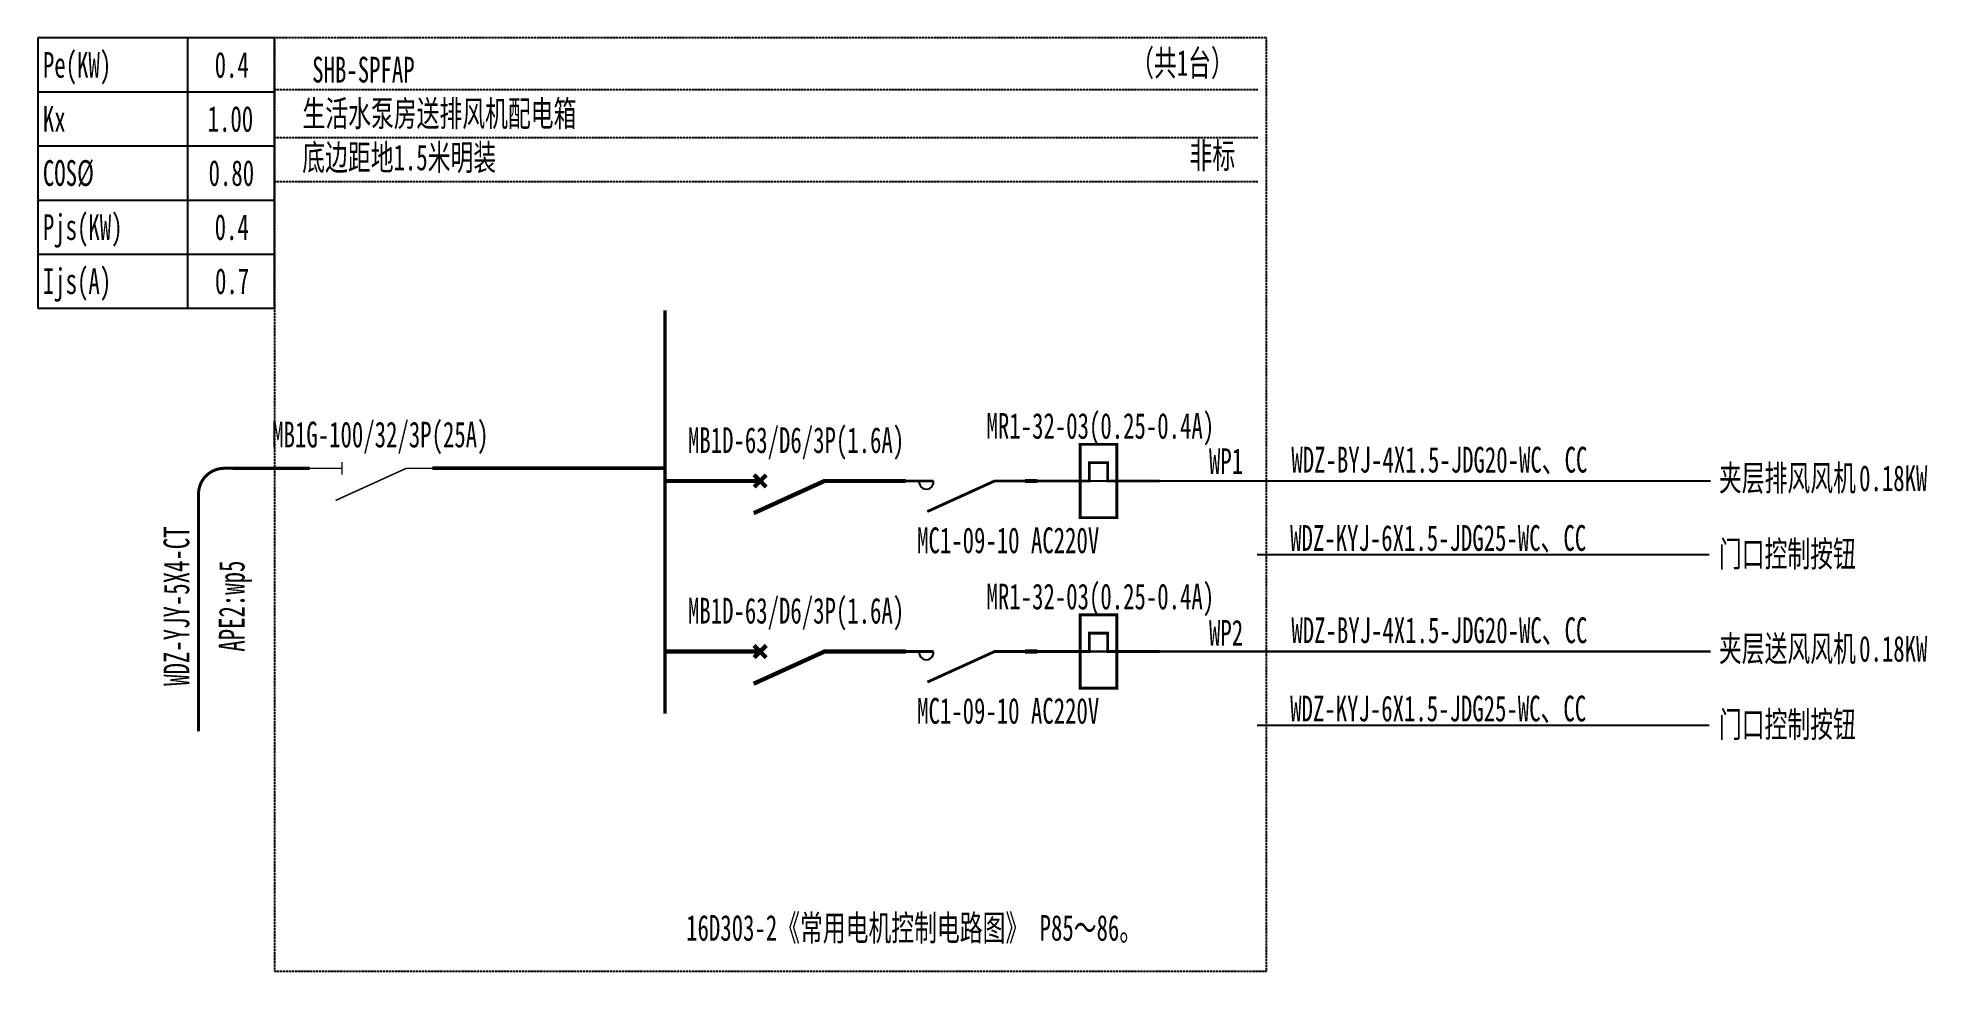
# Model space of a CAD drawing. Extents: x 997873 to 1000076, y 84600 to 85688.
import ezdxf
from ezdxf.enums import TextEntityAlignment as Align

# ---------------------------------------------------------------- set-up
doc = ezdxf.new("R2010")
doc.units = 0
doc.header["$MEASUREMENT"] = 0
doc.linetypes.add('DASH', pattern=[0.35, 0.25, -0.1])
doc.styles.add('宋体', font='', dxfattribs={"width": 0.65})
doc.styles.get('宋体').set_extended_font_data('SimSun')

# ---------------------------------------------------------------- blocks, each defined once
blk = doc.blocks.new('$element$00000585')
at = {"const_width": 0.0233}
for points in [[(0, 0), (0, -0.425), (-0.15, -0.425), (-0.15, -0.575), (0, -0.575), (0, -1)], [(-0.3, -0.35), (0.3, -0.35), (0.3, -0.65), (-0.3, -0.65), (-0.3, -0.35)]]:
    blk.add_lwpolyline(points, dxfattribs=at)
at = {"flags": 9}
blk.add_attdef('S', (0, 0), '', height=0.00000667, dxfattribs=at)
blk = doc.blocks.new('$element$00000577')
at = {"const_width": 0.0233}
for points in [[(0, 0), (0, -0.25)], [(-0.25, -0.2), (0, -0.75), (0, -1)]]:
    blk.add_lwpolyline(points, dxfattribs=at)
blk.add_arc((-0.008, -0.192), 0.0589, 81.8699, 278.1301)
at = {"flags": 9}
blk.add_attdef('S', (0, 0), '', height=0.00000667, dxfattribs=at)
blk = doc.blocks.new('$element$00000576')
at = {"const_width": 0.0333}
for points in [[(0, 0), (0, -0.25)], [(0, -1), (0, -0.75), (-0.25, -0.2)], [(-0.047, -0.297), (0.047, -0.203)], [(-0.047, -0.203), (0.047, -0.297)]]:
    blk.add_lwpolyline(points, dxfattribs=at)
at = {"flags": 9}
blk.add_attdef('S', (0, 0), '', height=0.00000667, dxfattribs=at)
blk = doc.blocks.new('$element$00000578')
at = {"const_width": 0.0117}
for points in [[(0, 0), (0, -0.25)], [(0, -1), (0, -0.75), (-0.25, -0.2)], [(-0.05, -0.25), (0.05, -0.25)]]:
    blk.add_lwpolyline(points, dxfattribs=at)
at = {"flags": 9}
blk.add_attdef('S', (0, 0), '', height=0.00000667, dxfattribs=at)

msp = doc.modelspace()

# ---------------------------------------------------------------- linework, layer by layer
at = {"color": 0}
for p, q in [((997873.4, 85687.5, 0), (997873.4, 85372.5, 0)), ((998149.4, 85687.5, 0), (997873.4, 85687.5, 0)), ((998048.1, 85687.5, 0), (998048.1, 85372.5, 0)), ((998149.4, 85372.5, 0), (998149.4, 85687.5, 0)), ((997873.4, 85624.5, 0), (998149.4, 85624.5, 0)), ((997873.4, 85561.5, 0), (998149.4, 85561.5, 0)), ((997873.4, 85498.5, 0), (998149.4, 85498.5, 0)), ((997873.4, 85435.5, 0), (998149.4, 85435.5, 0)), ((997873.4, 85372.5, 0), (998149.4, 85372.5, 0))]:
    msp.add_line(p, q, dxfattribs=at)
at = {"color": 0, "linetype": 'DASH'}
for p, q in [((998149.4, 85627.1, 0), (999295.3, 85627.1, 0)), ((998149.4, 85571.3, 0), (999295.3, 85571.3, 0)), ((998149.4, 85520.1, 0), (999295.3, 85520.1, 0))]:
    msp.add_line(p, q, dxfattribs=at)
at = {"color": 0, "linetype": 'DASH', "elevation": 0}
msp.add_lwpolyline([(998149.4, 84600.1), (999305.3, 84600.1), (999305.3, 85687.5), (998149.4, 85687.5)], close=True, dxfattribs=at)
at = {"color": 0, "linetype": 'Continuous', "elevation": 0}
for points, const_width in [([(998604.5, 84900), (998604.5, 85370)], 4.05), ([(998100.4, 85186), (998190.5, 85186)], 4.05), ([(998333.4, 85186.1), (998437.6, 85186.1)], 4.05), ([(998437.6, 85186.1), (998604.5, 85186.1)], 4.05), ([(999024.2, 85171.2), (999823.3, 85171.2)], 2.5), ([(999294.3, 85085.3), (999821.8, 85085.3)], 2.5), ([(999024.2, 84972.5), (999823.3, 84972.5)], 2.5), ([(999294.3, 84886.5), (999821.8, 84886.5)], 2.5)]:
    msp.add_lwpolyline(points, dxfattribs=dict(at, const_width=const_width))
at = {"color": 0, "linetype": 'Continuous', "const_width": 3.5, "elevation": 0}
msp.add_lwpolyline([(998060.8, 84879.6), (998060.8, 85156, -0.414214), (998090.8, 85186), (998125.7, 85186)], format="xyb", dxfattribs=at)
at = {"color": 0, "const_width": 5, "elevation": 0}
for points in [[(998604.5, 85171.2), (998690.5, 85171.2)], [(998827.8, 85171.2), (998885.1, 85171.2)], [(999024.2, 85171.2), (999038.4, 85171.2)], [(998604.5, 84972.5), (998690.5, 84972.5)], [(998827.8, 84972.5), (998885.1, 84972.5)], [(999024.2, 84972.5), (999038.4, 84972.5)]]:
    msp.add_lwpolyline(points, dxfattribs=at)

# ---------------------------------------------------------------- block references
at = {"color": 0}
for name, p, xscale, yscale, zscale, rotation in [('$element$00000585', (999180.9, 85171.2, 0), 142.5, 142.5, 142.5, 270), ('$element$00000578', (998190.5, 85186, 0), 150, 150, 150, 90), ('$element$00000576', (998677.8, 85171.2, 0), 150, 150, 150, 90), ('$element$00000577', (998881.7, 85171.2, 0), 142.5, 142.5, 142.5, 90), ('$element$00000585', (999180.9, 84972.5, 0), 142.5, 142.5, 142.5, 270), ('$element$00000576', (998677.8, 84972.5, 0), 150, 150, 150, 90), ('$element$00000577', (998881.7, 84972.5, 0), 142.5, 142.5, 142.5, 90)]:
    msp.add_blockref(name, p, dxfattribs=dict(at, xscale=xscale, yscale=yscale, zscale=zscale, rotation=rotation))

# ---------------------------------------------------------------- texts
at = {"color": 0, "style": '宋体', "width": 0.65}
for s, p in [('Pe(KW)', (997879.4, 85641, 0)), ('0.4', (998079.6, 85641, 0)), ('SHB-SPFAP', (998193.3, 85635.4, 0)), ('（共1台）', (999147.7, 85643.2, 0)), ('生活水泵房送排风机配电箱', (998182, 85584.3, 0)), ('Kx', (997879.4, 85578, 0)), ('1.00', (998071.4, 85578, 0)), ('底边距地1.5米明装', (998181.7, 85533.2, 0)), ('非标', (999215.8, 85535.4, 0)), ('COS%%C', (997879.4, 85515, 0)), ('0.80', (998072.5, 85515, 0)), ('Pjs(KW)', (997879.4, 85452, 0)), ('0.4', (998079.6, 85452, 0)), ('Ijs(A)', (997879.4, 85389, 0)), ('0.7', (998080, 85389, 0)), ('WP1', (999238.5, 85179.3, 0)), ('WDZ-BYJ-4X1.5-JDG20-WC、CC', (999334.5, 85181, 0)), ('夹层排风风机', (999832.8, 85159.7, 0)), ('0.18KW', (999996.2, 85159.4, 0)), ('WDZ-KYJ-6X1.5-JDG25-WC、CC', (999333.1, 85089.8, 0)), ('门口控制按钮', (999832.8, 85071.3, 0)), ('WP2', (999238.5, 84979.4, 0)), ('WDZ-BYJ-4X1.5-JDG20-WC、CC', (999334.5, 84982.3, 0)), ('夹层送风风机', (999832.8, 84961, 0)), ('0.18KW', (999996.2, 84960.7, 0)), ('WDZ-KYJ-6X1.5-JDG25-WC、CC', (999333.1, 84891.1, 0)), ('门口控制按钮', (999832.8, 84872.6, 0)), ('16D303-2《常用电机控制电路图》 P85～86。', (998629.1, 84635.6, 0))]:
    msp.add_text(s, height=30, dxfattribs=at).set_placement(p)
at = {"color": 11, "style": '宋体', "width": 0.65}
msp.add_text('MB1G-100/32/3P(25A)', height=30, dxfattribs=at).set_placement((998272.7, 85210.3, 0), align=Align.CENTER)
at = {"color": 3, "style": '宋体', "width": 0.65}
for p in [(998979.2, 85220.4, 0), (998979.2, 85021.6, 0)]:
    msp.add_text('MR1-32-03(0.25-0.4A)', height=30, dxfattribs=at).set_placement(p)
at = {"color": 40, "style": '宋体', "width": 0.65}
for p in [(998631.2, 85203.8, 0), (998631.2, 85005.1, 0)]:
    msp.add_text('MB1D-63/D6/3P(1.6A)', height=30, dxfattribs=at).set_placement(p)
at = {"color": 0, "style": '宋体', "width": 0.65}
for s, p in [('WDZ-YJY-5X4-CT', (998050, 85025.4, 0)), ('APE2:wp5', (998114.4, 85025.4, 0))]:
    msp.add_text(s, height=30, rotation=90, dxfattribs=at).set_placement(p, align=Align.CENTER)
at = {"color": 110, "style": '宋体', "width": 0.65}
for p in [(998898.3, 85087.1, 0), (998898.3, 84888.4, 0)]:
    msp.add_text('MC1-09-10 AC220V', height=30, dxfattribs=at).set_placement(p)

doc.saveas('drawing.dxf')
